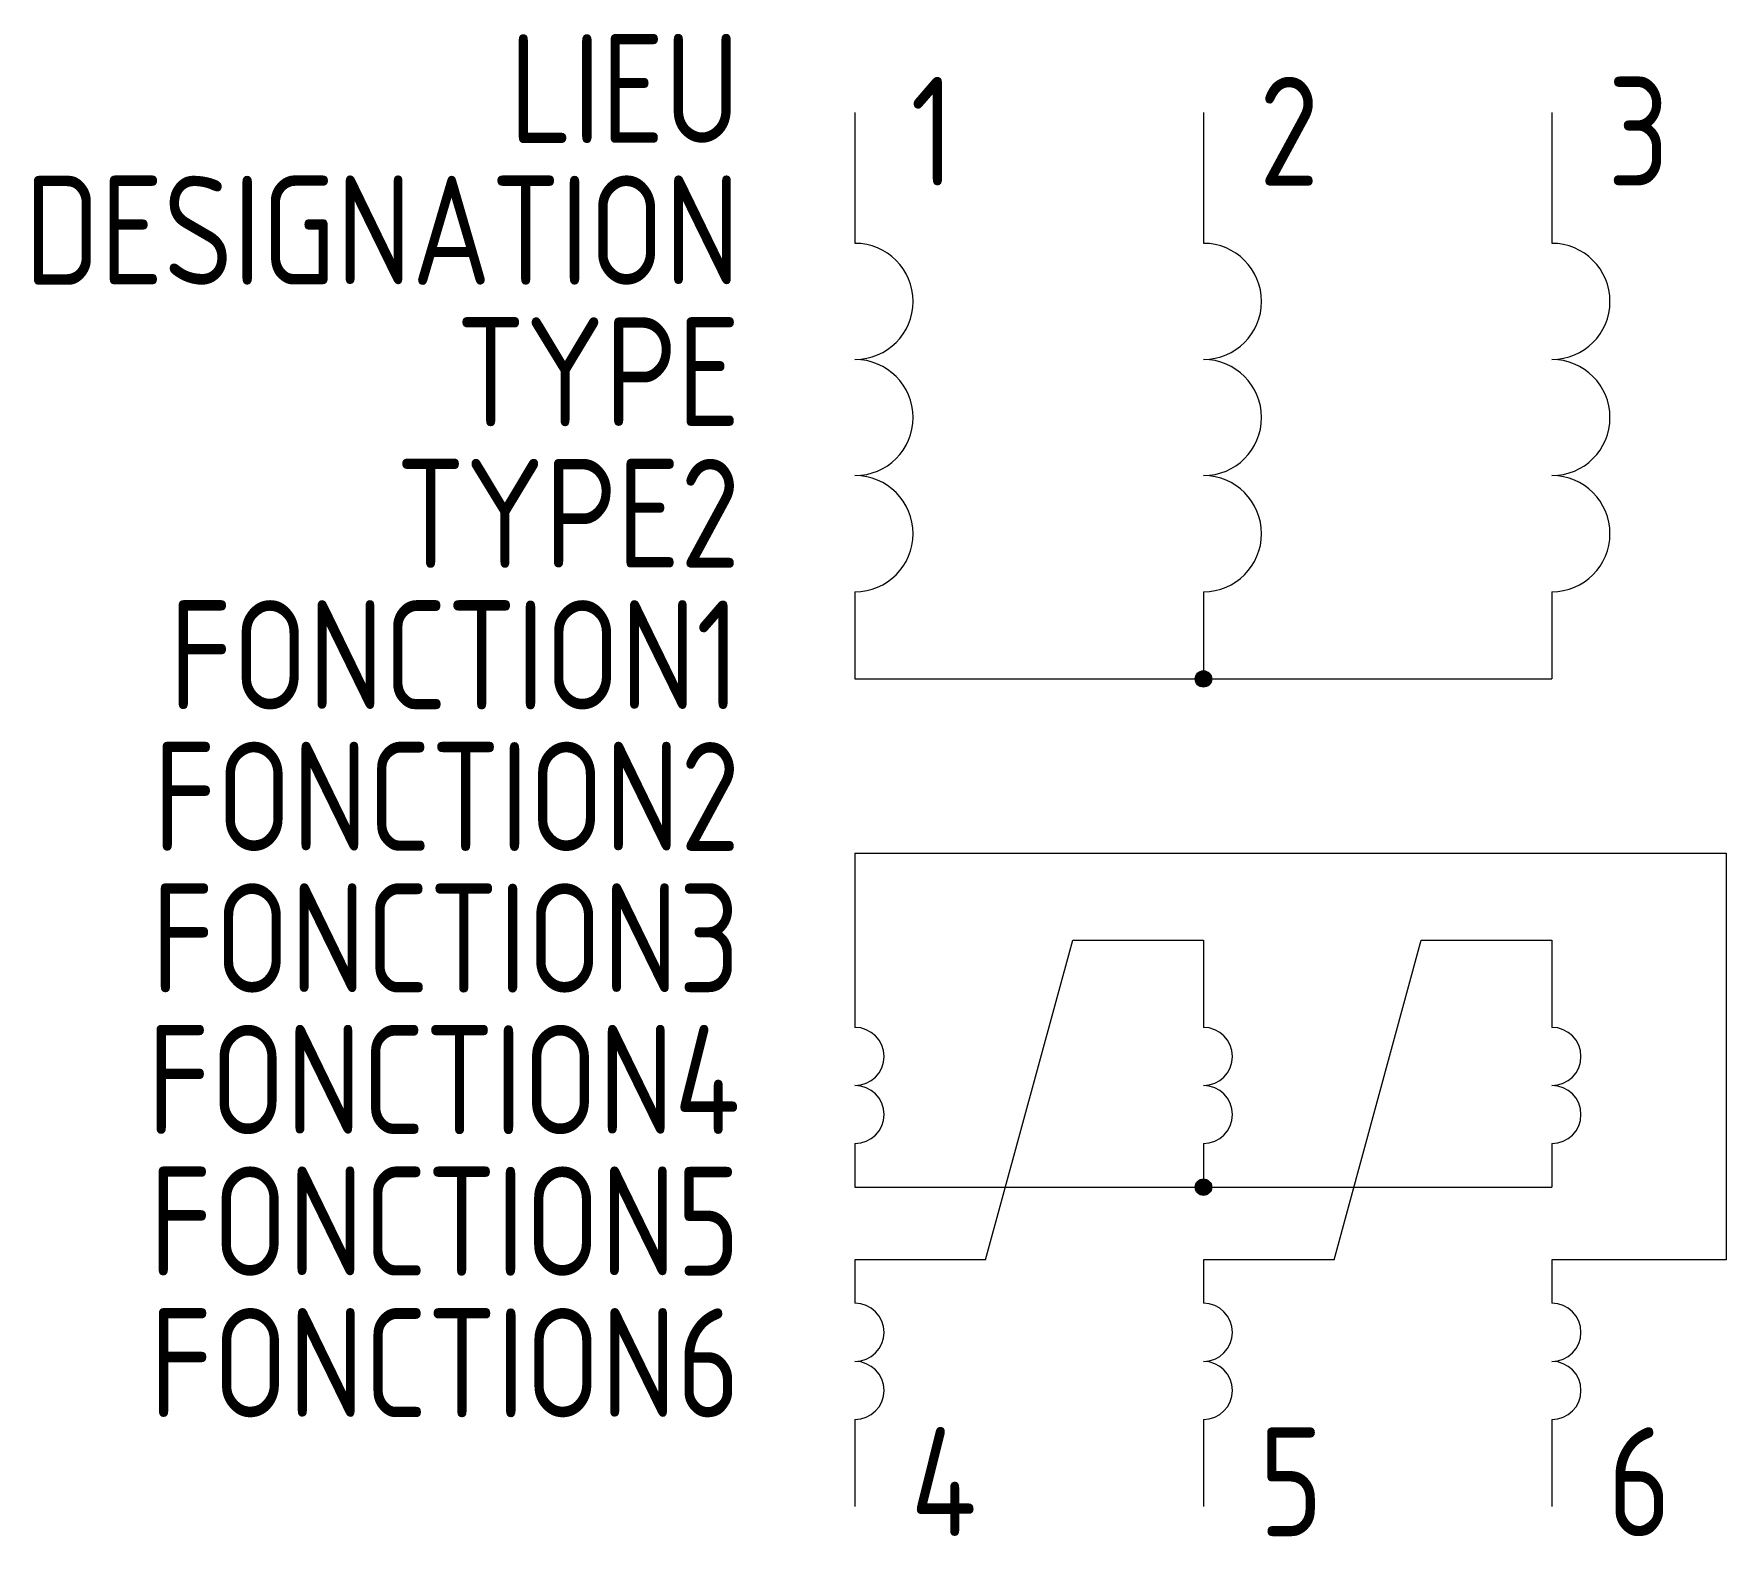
# Model space of a CAD drawing. Extents: x -1603.5 to -1564.6, y -912.3 to -877.8.
import ezdxf
from ezdxf.enums import TextEntityAlignment as Align

# ---------------------------------------------------------------- set-up
doc = ezdxf.new("R2010")
doc.units = 0
for name, color, linetype in [('SYMB_FIL', 3, 'CONTINUOUS'), ('SYMB_TXT_CONTACT', 2, 'CONTINUOUS'), ('SYMB_TXT_NOM', 3, 'CONTINUOUS')]:
    doc.layers.add(name, color=color, linetype=linetype)
doc.styles.add('NET2_5', font='isocp.shx', dxfattribs={"width": 0.9, "height": 2.5})

msp = doc.modelspace()

# ---------------------------------------------------------------- hatches: boundary and pattern name
at = {"layer": 'SYMB_FIL'}
for points in [[(-1576.821, -892.593, 1), (-1576.446, -892.593, 1)], [(-1576.821, -904.26, 1), (-1576.446, -904.26, 1)]]:
    msp.add_hatch(color=256, dxfattribs=at).paths.add_polyline_path(points)

# ---------------------------------------------------------------- linework, layer by layer
for p, q in [((-1584.634, -879.593), (-1584.634, -882.593)), ((-1576.634, -879.593), (-1576.634, -882.593)), ((-1568.634, -879.593), (-1568.634, -882.593)), ((-1584.634, -890.593), (-1584.634, -892.593)), ((-1576.634, -890.593), (-1576.634, -892.593)), ((-1568.634, -890.593), (-1568.634, -892.593)), ((-1584.634, -892.593), (-1568.634, -892.593)), ((-1584.634, -896.593), (-1564.634, -896.593)), ((-1584.634, -896.593), (-1584.634, -900.593)), ((-1564.634, -896.593), (-1564.634, -905.927)), ((-1581.634, -905.927), (-1579.634, -898.593)), ((-1579.634, -898.593), (-1576.634, -898.593)), ((-1576.634, -898.593), (-1576.634, -900.593)), ((-1573.634, -905.927), (-1571.634, -898.593)), ((-1571.634, -898.593), (-1568.634, -898.593)), ((-1568.634, -898.593), (-1568.634, -900.593)), ((-1584.634, -903.26), (-1584.634, -904.26)), ((-1576.634, -903.26), (-1576.634, -904.26)), ((-1568.634, -903.26), (-1568.634, -904.26)), ((-1584.634, -904.26), (-1568.634, -904.26)), ((-1584.634, -905.927), (-1584.634, -906.927)), ((-1581.634, -905.927), (-1584.634, -905.927)), ((-1576.634, -905.927), (-1576.634, -906.927)), ((-1573.634, -905.927), (-1576.634, -905.927)), ((-1568.634, -905.927), (-1568.634, -906.927)), ((-1564.634, -905.927), (-1568.634, -905.927)), ((-1584.634, -909.593), (-1584.634, -911.593)), ((-1576.634, -909.593), (-1576.634, -911.593)), ((-1568.634, -909.593), (-1568.634, -911.593))]:
    msp.add_line(p, q, dxfattribs=at)
for centre in [(-1576.634, -892.593), (-1576.634, -904.26)]:
    msp.add_circle(centre, 0.188, dxfattribs=at)
for centre, radius in [((-1584.634, -883.927), 1.333), ((-1576.634, -883.927), 1.333), ((-1568.634, -883.927), 1.333), ((-1584.634, -886.593), 1.333), ((-1576.634, -886.593), 1.333), ((-1568.634, -886.593), 1.333), ((-1584.634, -889.26), 1.333), ((-1576.634, -889.26), 1.333), ((-1568.634, -889.26), 1.333), ((-1584.634, -901.26), 0.667), ((-1576.634, -901.26), 0.667), ((-1568.634, -901.26), 0.667), ((-1584.634, -902.593), 0.667), ((-1576.634, -902.593), 0.667), ((-1568.634, -902.593), 0.667), ((-1584.634, -907.593), 0.667), ((-1576.634, -907.593), 0.667), ((-1568.634, -907.593), 0.667), ((-1584.634, -908.927), 0.667), ((-1576.634, -908.927), 0.667), ((-1568.634, -908.927), 0.667)]:
    msp.add_arc(centre, radius, 270, 90, dxfattribs=at)

# ---------------------------------------------------------------- texts
at = {"layer": 'SYMB_TXT_CONTACT', "style": 'NET2_5', "width": 0.9, "flags": 8}
for tag, p, s in [('1', (-1583.359, -881.272), '1U'), ('2', (-1575.359, -881.272), '1V'), ('3', (-1567.359, -881.272), '1W'), ('4', (-1583.359, -912.272), '2U'), ('5', (-1575.359, -912.272), '2V'), ('6', (-1567.359, -912.272), '2W')]:
    msp.add_attdef(tag, p, s, height=2.5, dxfattribs=at)
at = {"layer": 'SYMB_TXT_NOM', "style": 'NET2_5', "width": 0.9, "flags": 8}
for tag, text, p in [('LIEU', '', (-1587.269, -880.293)), ('DESIGNATION', 'T?', (-1587.269, -883.543)), ('TYPE', '?V', (-1587.269, -886.793)), ('TYPE2', '?VA', (-1587.269, -890.043)), ('FONCTION1', '', (-1587.269, -893.293)), ('FONCTION2', '', (-1587.269, -896.543)), ('FONCTION3', '', (-1587.269, -899.793)), ('FONCTION4', '', (-1587.269, -903.043)), ('FONCTION5', '', (-1587.269, -906.293)), ('FONCTION6', '', (-1587.269, -909.543))]:
    msp.add_attdef(tag, text=text, height=2.5, dxfattribs=at).set_placement(p, align=Align.RIGHT)

doc.saveas('drawing.dxf')
